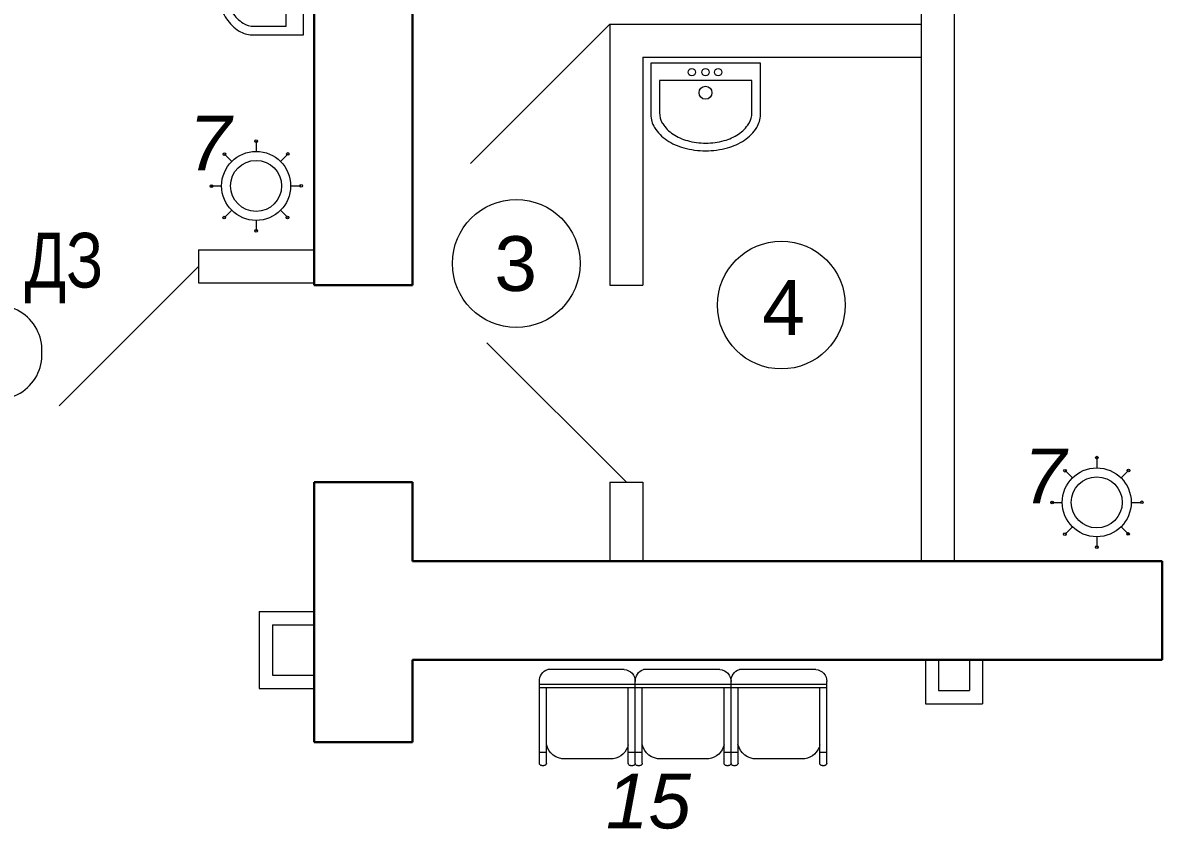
# Model space of a CAD drawing. Header units: metres. Extents: x 14591 to 15202, y 5442 to 5571.
# Drawn here: x 15081.48 to 15086.68, y 5460.38 to 5464.06 of the extents above; entities that cross this region are included whole.
import ezdxf
from ezdxf.enums import TextEntityAlignment as Align

# ---------------------------------------------------------------- set-up
doc = ezdxf.new("R2010")
doc.units = ezdxf.units.M
doc.header["$MEASUREMENT"] = 0
doc.linetypes.add('AM_DIN_F_W050x2', pattern=[0.003125, 0.00225, -0.000875])
for name, color, linetype, lineweight in [('1', 7, 'Continuous', 0), ('RAZMER', 3, 'Continuous', 0), ('Стены', 7, 'Continuous', 13), ('ТХ Мебель', 7, 'Continuous', 30)]:
    doc.layers.add(name, color=color, linetype=linetype, lineweight=lineweight)
doc.styles.add('MONOTXT', font='monotxt.shx', dxfattribs={"width": 0.8, "height": 0.5})
doc.styles.add('Style-Arial', font='arial.ttf')
doc.styles.add('Style-Arial IF', font='ariali.ttf')

# ---------------------------------------------------------------- blocks, each defined once
blk = doc.blocks.new('ум6')
at = {"layer": 'Стены', "color": 7, "linetype": 'Continuous', "lineweight": 0}
for p, q in [((-0.3251, 0), (-0.3251, -0.3056)), ((0.3251, 0), (-0.3251, 0)), ((0.3251, -0.3056), (0.3251, 0)), ((-0.2736, -0.1025), (-0.2736, -0.2938)), ((0.275, -0.1025), (-0.2736, -0.1025)), ((0.275, -0.2938), (0.275, -0.1025))]:
    blk.add_line(p, q, dxfattribs=at)
for centre, radius in [((-0.0823, -0.0542), 0.0217), ((-0.0007, -0.0542), 0.0217), ((0.0743, -0.0542), 0.0217), ((-0.0007, -0.1758), 0.0383)]:
    blk.add_circle(centre, radius, dxfattribs=at)
for centre, radius, start, end in [((-0.1804, -0.3056), 0.1447, 180, 212.11537), ((-0.1515, -0.2938), 0.1221, 180, 212.11537), ((0.1529, -0.2938), 0.1221, 327.88463, 0), ((0.1804, -0.3056), 0.1447, 327.88463, 0), ((-0.094, -0.2514), 0.2467, 212.11537, 236.5784), ((-0.0786, -0.248), 0.2081, 212.11537, 236.5784), ((0.08, -0.248), 0.2081, 303.4216, 327.88463), ((0.094, -0.2514), 0.2467, 303.4216, 327.88463), ((-0.0372, -0.1654), 0.3498, 236.5784, 254.7118), ((-0.0307, -0.1754), 0.2951, 236.5784, 254.7118), ((0.0007, -0.0606), 0.4142, 254.7118, 270), ((0.0007, -0.0606), 0.4142, 270, 285.2882), ((0.0321, -0.1754), 0.2951, 285.2882, 303.4216), ((0.0372, -0.1654), 0.3498, 285.2882, 303.4216), ((0, -0.0292), 0.491, 254.7118, 270), ((0, -0.0292), 0.491, 270, 285.2882)]:
    blk.add_arc(centre, radius, start, end, dxfattribs=at)
blk = doc.blocks.new('*U132')
at = {"color": 7, "linetype": 'Continuous', "lineweight": 0}
for p, q in [((-0.0007, 0.2052), (-0.0007, 0.1578)), ((-0.0007, 0.2052), (-0.0007, 0.1578)), ((-0.1455, 0.1452), (-0.112, 0.1117)), ((-0.1455, 0.1452), (-0.112, 0.1117)), ((0.144, 0.1452), (0.1105, 0.1117)), ((0.144, 0.1452), (0.1105, 0.1117)), ((-0.2055, 0.0004), (-0.1581, 0.0004)), ((-0.2055, 0.0004), (-0.1581, 0.0004)), ((0.1566, 0.0004), (0.204, 0.0004)), ((0.1566, 0.0004), (0.204, 0.0004)), ((-0.112, -0.1108), (-0.1455, -0.1444)), ((-0.112, -0.1108), (-0.1455, -0.1444)), ((0.1105, -0.1108), (0.144, -0.1444)), ((0.1105, -0.1108), (0.144, -0.1444)), ((-0.0007, -0.1569), (-0.0007, -0.2043)), ((-0.0007, -0.1569), (-0.0007, -0.2043))]:
    blk.add_line(p, q, dxfattribs=at)
at = {"color": 7, "linetype": 'Continuous', "lineweight": 0, "flags": 128}
for points in [[(-0.0067, 0.2042, -1), (0.0056, 0.2042, -1), (-0.0067, 0.2042)], [(-0.0067, 0.2042, -1), (0.0056, 0.2042, -1), (-0.0067, 0.2042)], [(-0.1517, 0.1447, -1), (-0.1394, 0.1447, -1), (-0.1517, 0.1447)], [(-0.1517, 0.1447, -1), (-0.1394, 0.1447, -1), (-0.1517, 0.1447)], [(0.1382, 0.1461, -1), (0.1505, 0.1461, -1), (0.1382, 0.1461)], [(0.1382, 0.1461, -1), (0.1505, 0.1461, -1), (0.1382, 0.1461)], [(-0.2107, -0.0008, -1), (-0.1984, -0.0008, -1), (-0.2107, -0.0008)], [(-0.2107, -0.0008, -1), (-0.1984, -0.0008, -1), (-0.2107, -0.0008)], [(0.1984, 0.0006, -1), (0.2107, 0.0006, -1), (0.1984, 0.0006)], [(0.1984, 0.0006, -1), (0.2107, 0.0006, -1), (0.1984, 0.0006)], [(-0.1524, -0.1443, -1), (-0.1402, -0.1443, -1), (-0.1524, -0.1443)], [(-0.1524, -0.1443, -1), (-0.1402, -0.1443, -1), (-0.1524, -0.1443)], [(0.1366, -0.1439, -1), (0.1489, -0.1439, -1), (0.1366, -0.1439)], [(0.1366, -0.1439, -1), (0.1489, -0.1439, -1), (0.1366, -0.1439)], [(-0.0066, -0.2042, -1), (0.0056, -0.2042, -1), (-0.0066, -0.2042)], [(-0.0066, -0.2042, -1), (0.0056, -0.2042, -1), (-0.0066, -0.2042)]]:
    blk.add_lwpolyline(points, format="xyb", dxfattribs=at)
at = {"color": 7, "linetype": 'Continuous', "lineweight": 0}
for radius in [0.1573, 0.1573, 0.1164]:
    blk.add_circle((-0.0007, 0.0004), radius, dxfattribs=at)
blk = doc.blocks.new('*U143')
at = {"layer": 'Стены', "color": 7, "linetype": 'Continuous', "lineweight": 0}
for p, q in [((-0.2193, 0.208), (-0.2193, 0.1978)), ((-0.2084, 0.2185), (0.1503, 0.2185)), ((-0.1597, 0.1867), (-0.1597, 0.2185)), ((0.1358, -0.2186), (0.1358, 0.2185)), ((0.15, -0.2186), (0.15, 0.2185)), ((0.1503, 0.2185), (0.1691, 0.2185)), ((-0.2084, 0.1867), (0.1358, 0.1867)), ((0.2193, -0.1679), (0.2193, 0.1803)), ((-0.1885, -0.1177), (-0.1885, 0.1082)), ((-0.2193, -0.1972), (-0.2193, -0.2075)), ((-0.2084, -0.1867), (0.1358, -0.1867)), ((-0.1597, -0.2186), (-0.1597, -0.1867)), ((-0.2084, -0.2186), (0.1649, -0.2186))]:
    blk.add_line(p, q, dxfattribs=at)
at = {"layer": 'Стены', "color": 7, "linetype": 'Continuous', "lineweight": 0, "extrusion": (0, 0, -1)}
for centre, radius, start, end in [((0.2089, 0.2082), 0.0104, 358.9796, 94.0778), ((-0.1666, 0.1632), 0.0554, 87.4032, 162.07), ((0.2083, 0.1977), 0.011, 270.467, 0.467), ((0.1042, 0.1045), 0.0844, 358.3439, 76.9666), ((0.1052, -0.1048), 0.0844, 283.0334, 351.2374), ((0.2083, -0.2076), 0.011, 270.467, 0.467), ((0.2089, -0.1971), 0.0104, 358.9796, 94.0778), ((-0.1644, -0.1636), 0.055, 184.5182, 270.467)]:
    blk.add_arc(centre, radius, start, end, dxfattribs=at)

msp = doc.modelspace()

# ---------------------------------------------------------------- linework, layer by layer
at = {"layer": 'RAZMER', "color": 7, "linetype": 'Continuous', "ltscale": 1e-06}
for centre, start, end in [((15081.36074435, 5462.5631188), 357.30380343, 182.69619657), ((15081.36074435, 5462.54382237), 177.30380343, 2.69619657)]:
    msp.add_arc(centre, 0.20510598, start, end, dxfattribs=at)
at = {"layer": 'Стены', "color": 7, "linetype": 'Continuous', "lineweight": 30}
for p, q in [((15082.80698868, 5466.72079434), (15082.80698868, 5462.86079434)), ((15083.25698868, 5466.72079434), (15083.25698868, 5462.86079434)), ((15082.80698868, 5462.86079434), (15083.25698868, 5462.86079434)), ((15082.80698868, 5461.96079434), (15083.25698868, 5461.96079434)), ((15082.80698868, 5461.96079434), (15082.80698868, 5460.77579434)), ((15083.25698868, 5461.96079434), (15083.25698868, 5461.60079434)), ((15083.25698868, 5461.60079434), (15086.67698868, 5461.60079434)), ((15086.67698868, 5461.60079434), (15086.67698868, 5461.15079434)), ((15083.25698868, 5461.15079434), (15083.25698868, 5460.77579434)), ((15083.25698868, 5461.15079434), (15086.67698868, 5461.15079434)), ((15083.25698868, 5460.77579434), (15082.80698868, 5460.77579434))]:
    msp.add_line(p, q, dxfattribs=at)
at = {"layer": 'Стены', "color": 7, "linetype": 'Continuous', "lineweight": 13}
for p, q in [((15085.57698868, 5464.52079434), (15085.57698868, 5461.60079434)), ((15085.72698868, 5464.52079434), (15085.72698868, 5461.60079434)), ((15084.15698868, 5464.05079434), (15084.15698868, 5462.86079434)), ((15084.15698868, 5464.05079434), (15085.57698868, 5464.05079434)), ((15084.30698868, 5463.90079434), (15085.57698868, 5463.90079434)), ((15084.30698868, 5463.90079434), (15084.30698868, 5462.86079434)), ((15082.28062305, 5463.02079434), (15082.28062305, 5462.87079434)), ((15082.28062305, 5463.02079434), (15082.80698868, 5463.02079434)), ((15082.28062305, 5462.87079434), (15082.80698868, 5462.87079434)), ((15084.15698868, 5462.86079434), (15084.30698868, 5462.86079434)), ((15084.15698868, 5461.96079434), (15084.30698868, 5461.96079434)), ((15084.15698868, 5461.96079434), (15084.15698868, 5461.60079434)), ((15084.30698868, 5461.96079434), (15084.30698868, 5461.60079434)), ((15082.55698868, 5461.37079434), (15082.55698868, 5461.02079434)), ((15082.55698868, 5461.37079434), (15082.80698868, 5461.37079434)), ((15085.59698868, 5461.15079434), (15085.59698868, 5460.95079434)), ((15085.85698868, 5461.15079434), (15085.85698868, 5460.95079434)), ((15082.55698868, 5461.02079434), (15082.80698868, 5461.02079434)), ((15085.59698868, 5460.95079434), (15085.85698868, 5460.95079434))]:
    msp.add_line(p, q, dxfattribs=at)
at = {"layer": 'Стены', "color": 7, "linetype": 'Continuous', "lineweight": 0}
for p, q in [((15084.15698868, 5464.05079434), (15083.52059258, 5463.41439824)), ((15082.28062305, 5462.94579434), (15081.64422694, 5462.30939824)), ((15084.23198868, 5461.96079434), (15083.59559258, 5462.59719045)), ((15082.61698868, 5461.31079434), (15082.61698868, 5461.08079434)), ((15082.61698868, 5461.31079434), (15082.80698868, 5461.31079434)), ((15085.65698868, 5461.15079434), (15085.65698868, 5461.01079434)), ((15085.79698868, 5461.15079434), (15085.79698868, 5461.01079434)), ((15082.61698868, 5461.08079434), (15082.80698868, 5461.08079434)), ((15085.65698868, 5461.01079434), (15085.79698868, 5461.01079434))]:
    msp.add_line(p, q, dxfattribs=at)
for centre in [(15083.72988526, 5462.95898536), (15084.93917913, 5462.76940576)]:
    msp.add_circle(centre, 0.29156969, dxfattribs=at)

# ---------------------------------------------------------------- block references
at = {"color": 7, "linetype": 'Continuous', "lineweight": 0}
for p in [(15082.54343274, 5463.31239477), (15086.37895141, 5461.86907966)]:
    msp.add_blockref('*U132', p, dxfattribs=at)
at = {"layer": 'Стены', "color": 7, "linetype": 'Continuous', "lineweight": 0, "xscale": 0.7689468503965201, "yscale": 0.7689468503965201, "zscale": 0.7689468503965201, "rotation": 270}
msp.add_blockref('ум6', (15082.75907245, 5464.2523344), dxfattribs=at)
at = {"layer": 'Стены', "color": 7, "linetype": 'Continuous', "lineweight": 0, "xscale": 0.7689468503965201, "yscale": 0.7689468503965201, "zscale": 0.7689468503965201}
msp.add_blockref('ум6', (15084.59371586, 5463.87310827), dxfattribs=at)
at = {"layer": 'Стены', "color": 7, "linetype": 'Continuous', "lineweight": 0, "rotation": 90.00000000000138}
for p in [(15084.05397926, 5460.88793689), (15084.49107187, 5460.88793689), (15084.92816448, 5460.88793689)]:
    msp.add_blockref('*U143', p, dxfattribs=at)

# ---------------------------------------------------------------- texts
at = {"layer": '1', "color": 7, "linetype": 'Continuous', "lineweight": 0, "style": 'Style-Arial IF'}
for s, p in [('7', (15082.33236766, 5463.50816945)), ('7', (15086.14172359, 5461.99003961)), ('15', (15084.33253542, 5460.50704513))]:
    msp.add_text(s, height=0.25, dxfattribs=at).set_placement(p, align=Align.MIDDLE_CENTER)
at = {"layer": 'Стены', "color": 7, "linetype": 'Continuous', "lineweight": 13, "style": 'Style-Arial'}
for s, p in [('3', (15083.72711107, 5462.95855298)), ('4', (15084.94889802, 5462.75807532))]:
    msp.add_text(s, height=0.25, dxfattribs=at).set_placement(p, align=Align.MIDDLE_CENTER)
at = {"layer": 'ТХ Мебель', "color": 7, "linetype": 'AM_DIN_F_W050x2', "lineweight": 30, "ltscale": 100, "insert": (15081.40924073, 5462.77669465), "char_height": 0.25, "attachment_point": 7, "line_spacing_factor": 0.6, "style": 'MONOTXT'}
msp.add_mtext('\\fArial|b0|i0|c204204|p39; ДЗ ', dxfattribs=at)

doc.saveas('drawing.dxf')
